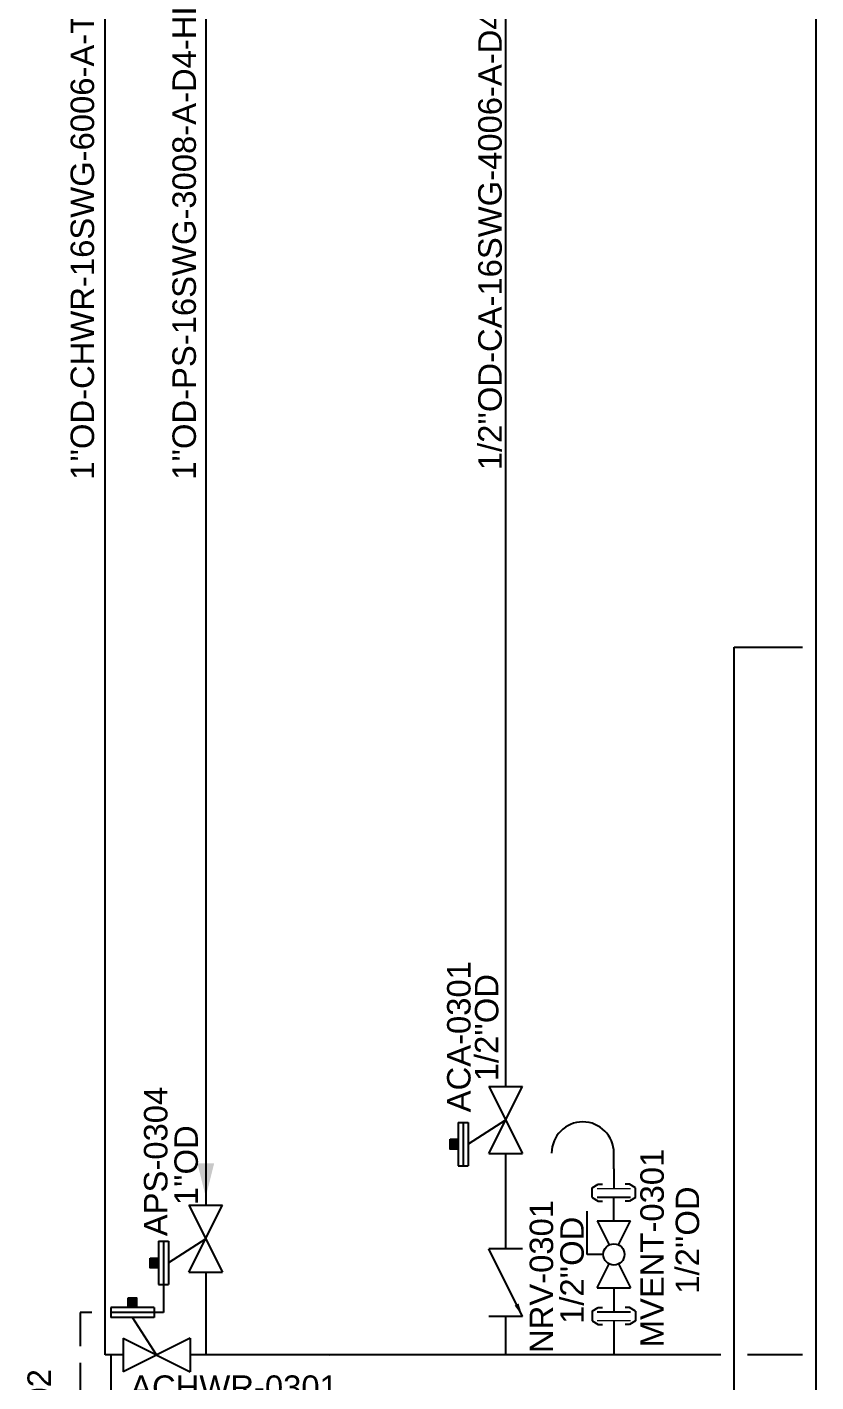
# Model space of a CAD drawing. Header units: millimetres. Extents: x -6754 to 5895, y -4820 to 1016.
# Drawn here: x -2334 to -2216.3, y -1712 to -1510 of the extents above; entities that cross this region are included whole.
import ezdxf
from ezdxf.enums import TextEntityAlignment as Align

# ---------------------------------------------------------------- set-up
doc = ezdxf.new("R2010")
doc.units = ezdxf.units.MM
doc.linetypes.add('HIDDEN', pattern=[0.375, 0.25, -0.125])
doc.layers.get('0').update_dxf_attribs({"linetype": 'CONTINUOUS'})
for name, color, linetype in [('A---SIGLD-CONN-EL', 7, 'CONTINUOUS'), ('P---PFLGD------', 7, 'CONTINUOUS'), ('P---PLINB-CA044', 7, 'CONTINUOUS'), ('P---PLINB-CHWR039', 7, 'CONTINUOUS'), ('P---PLINB-CHWR043', 7, 'CONTINUOUS'), ('P---PLINB-DRH205', 7, 'CONTINUOUS'), ('P---PLINB-EX042', 7, 'CONTINUOUS'), ('P---PLINB-PS094', 7, 'CONTINUOUS'), ('P---PLIND-TEXT-25-35', 2, 'CONTINUOUS'), ('P---PVLSD-TEXT-18-25', 3, 'CONTINUOUS'), ('P---TANKB-V03', 7, 'CONTINUOUS'), ('VALVE', 6, 'CONTINUOUS')]:
    doc.layers.add(name, color=color, linetype=linetype)
doc.styles.get("Standard").update_dxf_attribs({"font": 'arial.ttf'})
doc.dimstyles.get("Standard").update_dxf_attribs({"dimtxt": 2.5, "dimasz": 2.5, "dimexe": 1.25, "dimexo": 0.625, "dimtad": 1, "dimdec": 4, "dimdsep": 46, "dimlunit": 6, "dimtxsty": 'Standard', "dimcen": 2.5, "dimadec": 0, "dimazin": 0, "dimtfac": 1, "dimtdec": 4, "dimtmove": 0, "dimatfit": 3, "dimfxl": 1, "dimtolj": 1, "dimtzin": 0, "dimarcsym": 0})

# ---------------------------------------------------------------- blocks, each defined once
blk = doc.blocks.new('APV')
at = {"color": 6}
blk.add_line((1637.217621332284, 801.2886697221628), (1640.821674799021, 806.8684985717924), dxfattribs=at)
at = {"layer": 'VALVE'}
for p, q in [((1637.593388917692, 808.3481032644162), (1644.04996068035, 808.3481032644162)), ((1637.593388917692, 808.3481032644162), (1637.593388917692, 806.8684985717924)), ((1644.04996068035, 808.3481032644162), (1644.04996068035, 806.8684985717924)), ((1637.593388917692, 807.6083009181044), (1644.04996068035, 807.6083009181044)), ((1637.593388917692, 806.8684985717924), (1644.04996068035, 806.8684985717924)), ((1632.21765579422, 803.788652491195), (1632.21765579422, 798.7886869531304)), ((1642.217586870348, 803.788652491195), (1632.21765579422, 798.7886869531309)), ((1632.21765579422, 803.788652491195), (1642.217586870348, 798.7886869531304)), ((1642.217586870348, 803.788652491195), (1642.217586870348, 798.7886869531304))]:
    blk.add_line(p, q, dxfattribs=at)
blk = doc.blocks.new('phi_15825452495')
at = {"color": 0, "linetype": 'ByBlock'}
blk.add_blockref('APV', (-1637.217621332284, -801.2886697221627), dxfattribs=at)
at = {"flags": 1}
blk.add_attdef('PHI_CONNECTIONPOINT', (-4.999965538064316, 0), '', height=0.1, rotation=180, dxfattribs=at)
for tag, p in [('PHI_INSERTPOINT', (-2.273736754432321e-13, -6.821210263296962e-13)), ('PHI_CONNECTIONPOINT', (4.999965538064316, 0))]:
    blk.add_attdef(tag, p, '', height=0.1, dxfattribs=at)
for tag, p in [('PRJ_TAG_B', (-8.117294217748622, -6.402817951078418)), ('DNCALC', (-3.964025933960784, -9.912806858253703))]:
    blk.add_attdef(tag, p, '', height=2.5)
blk = doc.blocks.new('MBV')
at = {"color": 6}
for p, q in [((3292.669653674064, 992.0569946516443), (3292.669653674064, 994.4502842069161)), ((3292.669653674064, 994.4502842069161), (3299.126225436721, 994.4502842069161))]:
    blk.add_line(p, q, dxfattribs=at)
blk.add_circle((3292.669653674064, 990.4730501390623), 1.583944512582139, dxfattribs=at)
at = {"layer": 'VALVE'}
for p, q in [((3287.669688135999, 992.9730329080945), (3287.669688135999, 987.97306737003)), ((3287.669688135999, 992.9730329080945), (3291.252930632975, 991.1814116596067)), ((3297.669619212128, 992.9730329080945), (3294.086376715152, 991.1814116596067)), ((3297.669619212128, 992.9730329080945), (3297.669619212128, 987.97306737003)), ((3291.252930632975, 989.7646886185181), (3287.669688135999, 987.9730673700303)), ((3294.086376715152, 989.7646886185181), (3297.669619212128, 987.97306737003))]:
    blk.add_line(p, q, dxfattribs=at)
blk = doc.blocks.new('phi_15863461420')
at = {"color": 0, "linetype": 'ByBlock'}
blk.add_blockref('MBV', (-3292.669653674064, -990.4730501390623), dxfattribs=at)
at = {"flags": 1}
blk.add_attdef('PHI_CONNECTIONPOINT', (-4.999965538064316, -1.13686837721616e-13), '', height=0.1, rotation=180, dxfattribs=at)
for tag, p in [('PHI_INSERTPOINT', (0, 0)), ('PHI_CONNECTIONPOINT', (4.999965538064316, 0))]:
    blk.add_attdef(tag, p, '', height=0.1, dxfattribs=at)
for tag, p in [('PRJ_TAG_B', (-9.973525986446475, -5.830420463033079)), ('DNCALC', (-5.853690294388798, -9.370071657038352))]:
    blk.add_attdef(tag, p, '', height=2.5)
blk = doc.blocks.new('rgyjryjyfrjfhjgfgj')
at = {"color": 0, "linetype": 'ByBlock'}
for p, q in [((716.4844576946442, 396.8695095443074), (717.3888636432375, 397.4094111541995)), ((717.3888636432375, 397.4094111541995), (718.0520200954525, 397.4094111541995)), ((722.065445318545, 397.4094111541995), (721.4022888663301, 397.4094111541995)), ((722.9698512671453, 396.8695095443074), (722.065445318545, 397.4094111541995)), ((722.9698512671453, 395.418411294371), (722.9698512671453, 396.8695095443074)), ((716.4844576946442, 395.418411294371), (717.3888636432375, 394.8785096844789)), ((717.3888636432375, 394.8785096844789), (718.0520200954525, 394.8785096844789)), ((722.065445318545, 394.8785096844789), (721.4022888663301, 394.8785096844789)), ((722.9698512671453, 395.418411294371), (722.065445318545, 394.8785096844789))]:
    blk.add_line(p, q, dxfattribs=at)
at = {"color": 6, "linetype": 'ByBlock'}
blk.add_line((719.7271544808916, 391.9492555990804), (719.7271544808916, 395.484370305732), dxfattribs=at)
at = {"color": 1, "linetype": 'ByBlock', "lineweight": 15}
blk.add_lwpolyline([(717.227154480893, 396.8035505329464), (722.227154480893, 396.8035505329464)], dxfattribs=at)
at = {"color": 6, "linetype": 'ByBlock'}
blk.add_lwpolyline([(717.227154480893, 395.484370305732), (722.227154480893, 395.484370305732)], dxfattribs=at)
blk = doc.blocks.new('phi_15825218758')
at = {"color": 0, "linetype": 'ByBlock'}
blk.add_line((-3.242696786248757, 3.469155695290567), (-3.242696786248757, 4.920253945227046), dxfattribs=at)
blk.add_blockref('rgyjryjyfrjfhjgfgj', (-719.727154480893, -391.9492555990804), dxfattribs=at)
at = {"flags": 1}
for p, rotation in [((0, 4.854294933865958), 90), ((-1.364242052659392e-12, 0), 270)]:
    blk.add_attdef('PHI_CONNECTIONPOINT', p, '', height=0.1, rotation=rotation, dxfattribs=at)
blk = doc.blocks.new('A$C73A0612B')
at = {"layer": 'VALVE'}
for p, q in [((9.542206953483401e-06, 12.62637020126976), (9.542206953483401e-06, 3.291507255198667e-06)), ((25.25274336173106, 12.62637020126976), (25.25274336173106, 3.291507255198667e-06))]:
    blk.add_line(p, q, dxfattribs=at)
at = {"color": 6}
blk.add_leader([(25.25274336173106, 12.62637020126976), (9.542206953483401e-06, 3.291507255198667e-06)], dimstyle='Standard', override={"dimasz": 5}, dxfattribs=at)
blk = doc.blocks.new('phi_15826258899')
at = {"color": 0, "linetype": 'ByBlock', "xscale": 0.4, "yscale": 0.4, "zscale": 0.4}
blk.add_blockref('A$C73A0612B', (-5.050550580786876, -2.525274698556132), dxfattribs=at)
at = {"flags": 1}
blk.add_attdef('PHI_CONNECTIONPOINT', (-5.050546763904094, -7.389644451905042e-13), '', height=0.1, rotation=180, dxfattribs=at)
for tag, p in [('PHI_INSERTPOINT', (0, 0)), ('PHI_CONNECTIONPOINT', (5.050546763905551, -7.389644451905042e-13))]:
    blk.add_attdef(tag, p, '', height=0.1, dxfattribs=at)
for tag, p in [('TAG_PRJ', (-5.796126166922477, -5.600482987400483)), ('CODE', (-3.823226392595643, -8.780434519912433)), ('DNCALC', (-3.823226392595643, -12.16654976233667))]:
    blk.add_attdef(tag, p, '', height=2.5)

msp = doc.modelspace()

# ---------------------------------------------------------------- hatches: boundary and pattern name
h = msp.add_hatch(color=1)
h.dxf.hatch_style = 1
h.paths.add_polyline_path([(-2269.657220421152, -1677.304622789351), (-2269.657220421152, -1675.855648281659), (-2270.896277369944, -1675.855648281659), (-2270.896277369944, -1677.304622789351)])
h = msp.add_hatch(color=1)
h.dxf.hatch_style = 1
h.paths.add_polyline_path([(-2314.385936702468, -1695.008707368198), (-2314.385936702468, -1693.559732860506), (-2315.62499365126, -1693.559732860506), (-2315.62499365126, -1695.008707368198)])
h = msp.add_hatch(color=1)
h.dxf.hatch_style = 1
h.paths.add_polyline_path([(-2317.645304753888, -1700.95174055785), (-2317.645304753888, -1699.502766050158), (-2318.884361702681, -1699.502766050158), (-2318.884361702681, -1700.95174055785)])

# ---------------------------------------------------------------- linework, layer by layer
for p, q in [((-2246.45525171517, -1680.242145751416), (-2246.45525171517, -1677.898971058799)), ((-2246.45525171517, -1680.242145751416), (-2246.455251715168, -1683.170381227779)), ((-2246.45525171517, -1703.017890668939), (-2246.45525171517, -1708.011174100105))]:
    msp.add_line(p, q)
at = {"color": 1}
for points in [[(-2270.896277369944, -1675.855648281659), (-2269.657220421152, -1675.855648281659), (-2269.657220421152, -1677.304622789351), (-2270.896277369944, -1677.304622789351)], [(-2315.62499365126, -1693.559732860506), (-2314.385936702468, -1693.559732860506), (-2314.385936702468, -1695.008707368198), (-2315.62499365126, -1695.008707368198)], [(-2318.884361702681, -1699.502766050158), (-2317.645304753888, -1699.502766050158), (-2317.645304753888, -1700.95174055785), (-2318.884361702681, -1700.95174055785)]]:
    msp.add_lwpolyline(points, close=True, dxfattribs=at)
msp.add_arc((-2251.096134654483, -1677.898971058799), 4.640882939313087, 0, 180)
at = {"layer": 'A---SIGLD-CONN-EL', "color": 1, "linetype": 'HIDDEN', "ltscale": 20}
for points in [[(-2313.646134356156, -1697.512505995681), (-2313.646134356156, -1701.691542904162)], [(-2324.326503160215, -1701.691542904162), (-2326.036910708224, -1701.691542904162)], [(-2326.036910708224, -1701.691542904162), (-2326.036910708224, -1802.581758110209)], [(-2313.646134356156, -1701.691542904162), (-2315.036547346956, -1701.691542904162)], [(-2313.646134356156, -1701.691542904162), (-2313.646134356156, -1701.691542904162)]]:
    msp.add_lwpolyline(points, dxfattribs=at)
at = {"layer": 'P---PLINB-CA044', "color": 152, "linetype": 'Continuous', "ltscale": 0.1}
for points in [[(-2262.597786878899, -1377.60099571829), (-2262.597786878899, -1667.976116530704)], [(-2262.597786878899, -1677.976047606832), (-2262.597786878899, -1692.176073119473)], [(-2262.597786878899, -1702.277166647283), (-2262.597786878899, -1708.011174100104)]]:
    msp.add_lwpolyline(points, dxfattribs=at)
at = {"layer": 'P---PLINB-CHWR039', "color": 5, "linetype": 'Continuous', "ltscale": 0.1}
for points in [[(-2322.326503160215, -1708.011174100104), (-2322.326503160215, -1353.727524701173)], [(-2321.416888700121, -1708.011174100104), (-2322.326503160215, -1708.011174100104)], [(-2319.660745299611, -1708.011174100104), (-2321.416888700121, -1708.011174100104)], [(-2307.326503160215, -1708.011174100104), (-2309.660814223483, -1708.011174100104)], [(-2252.185246578797, -1708.011174100104), (-2307.326503160215, -1708.011174100104)], [(-2288.858901945325, -1708.063263777405), (-2307.326503160215, -1708.011174100104)], [(-2230.515061275625, -1708.011174100104), (-2262.597786878899, -1708.011174100104)], [(-2218.320056967543, -1708.011174100104), (-2226.515061275625, -1708.011174100104)]]:
    msp.add_lwpolyline(points, dxfattribs=at)
at = {"layer": 'P---PLINB-CHWR043', "color": 5, "linetype": 'Continuous', "ltscale": 0.1}
msp.add_lwpolyline([(-2321.416888700121, -1718.667633567175), (-2321.416888700121, -1708.011174100104)], dxfattribs=at)
at = {"layer": 'P---PLINB-DRH205', "color": 7, "linetype": 'Continuous', "ltscale": 0.1}
for points in [[(-2228.515061275627, -1796.360288145755), (-2228.515061275622, -1602.46118028859)], [(-2228.515061275622, -1602.46118028859), (-2218.320056967543, -1602.46118028859)]]:
    msp.add_lwpolyline(points, dxfattribs=at)
at = {"layer": 'P---PLINB-EX042', "color": 232, "linetype": 'Continuous', "ltscale": 0.1}
msp.add_lwpolyline([(-2216.320056967543, -1396.082889356484), (-2216.320056967543, -1960.488766668889)], dxfattribs=at)
at = {"layer": 'P---PLINB-PS094', "color": 32, "linetype": 'Continuous', "ltscale": 0.1}
for points in [[(-2307.325103439704, -1239.178976950191), (-2307.326503160215, -1685.680201109551)], [(-2307.326503160215, -1695.680132185679), (-2307.326503160215, -1708.011174100104)]]:
    msp.add_lwpolyline(points, dxfattribs=at)
at = {"layer": 'P---PLINB-PS094', "color": 32, "linetype": 'ByBlock'}
msp.add_solid([(-2307.326499241635, -1684.430201109557), (-2308.57648356731, -1679.430197191002), (-2306.076483567322, -1679.430205028161)], dxfattribs=at)

# ---------------------------------------------------------------- block references
at = {"layer": 'P---PFLGD------'}
msp.add_blockref('phi_15825218758', (-2246.455251715168, -1688.024676161645), dxfattribs=at)
at = {"layer": 'P---PFLGD------', "xscale": -1, "rotation": 180}
msp.add_blockref('phi_15825218758', (-2246.455251715168, -1698.024607237774), dxfattribs=at)
at = {"layer": 'P---PLINB-CA044'}
ref = msp.add_blockref('phi_15826258899', (-2262.597786878898, -1697.226619883377), dxfattribs=dict(at, rotation=269.9999999999999))
ref.add_attrib('CODE', 'NRV-0301', dxfattribs={"layer": 'P---PVLSD-TEXT-18-25', "color": 7, "height": 3.5, "rotation": 90}).set_placement((-2259.011051932771, -1684.898344505421), align=Align.TOP_RIGHT)
ref.add_attrib('DNCALC', "1/2''OD", dxfattribs={"layer": 'P---PVLSD-TEXT-18-25', "color": 7, "height": 3.5, "rotation": 90}).set_placement((-2254.448627598415, -1687.394520376879), align=Align.TOP_RIGHT)
at = {"layer": 'P---TANKB-V03', "extrusion": (2.449293598294706e-16, 1.224646799147353e-16, -1)}
ref = msp.add_blockref('phi_15825452495', (2262.597786878899, -1672.976082068768), dxfattribs=dict(at, rotation=270))
ref.add_attrib('DNCALC', "1/2''OD", (-2263.685702217022, -1667.199486931211), dxfattribs={"layer": 'P---PVLSD-TEXT-18-25', "color": 7, "height": 3.500000000000001, "rotation": 90})
ref.add_attrib('PRJ_TAG_B', 'ACA-0301', (-2267.833277857964, -1671.829362810269), dxfattribs={"layer": 'P---PVLSD-TEXT-18-25', "color": 7, "height": 3.500000000000001, "rotation": 90})
ref = msp.add_blockref('phi_15825452495', (2307.326503160215, -1690.680166647615), dxfattribs=dict(at, rotation=270))
ref.add_attrib('DNCALC', "1''OD", (-2308.503780638623, -1685.680201109551), dxfattribs={"layer": 'P---PVLSD-TEXT-18-25', "color": 7, "height": 3.500000000000001, "rotation": 90})
ref.add_attrib('PRJ_TAG_B', 'APS-0304', (-2313.041810355656, -1690.304257288502), dxfattribs={"layer": 'P---PVLSD-TEXT-18-25', "color": 7, "height": 3.500000000000001, "rotation": 90})
at = {"layer": 'P---TANKB-V03'}
ref = msp.add_blockref('phi_15863461420', (-2246.45525171517, -1693.02464169971), dxfattribs=dict(at, rotation=90.00000000000001))
ref.add_attrib('DNCALC', "1/2''OD", (-2233.735395265596, -1698.878331994099), dxfattribs={"layer": 'P---PVLSD-TEXT-18-25', "color": 7, "height": 3.5, "rotation": 90})
ref.add_attrib('PRJ_TAG_B', 'MVENT-0301', (-2239.008438218803, -1706.873283096314), dxfattribs={"layer": 'P---PVLSD-TEXT-18-25', "color": 7, "height": 3.5, "rotation": 90})
at = {"layer": 'P---TANKB-V03', "extrusion": (1.224646799147353e-16, -2.449293598294706e-16, -1)}
ref = msp.add_blockref('phi_15825452495', (2314.660779761547, -1708.011174100104), dxfattribs=at)
ref.add_attrib('DNCALC', "1''OD", (-2318.925168724381, -1719.065064870418), dxfattribs={"layer": 'P---PVLSD-TEXT-18-25', "color": 7, "height": 3.500000000000001})
ref.add_attrib('PRJ_TAG_B', 'ACHWR-0301', (-2318.599413599761, -1714.566509404838), dxfattribs={"layer": 'P---PVLSD-TEXT-18-25', "color": 7, "height": 3.500000000000001})
at = {"layer": 'P---TANKB-V03'}
ref = msp.add_blockref('phi_15825452495', (-2321.416888700121, -1723.667599105239), dxfattribs=dict(at, rotation=90.00000000000001))
ref.add_attrib('DNCALC', "1''OD", (-2326.376414295184, -1741.630268244254), dxfattribs={"layer": 'P---PVLSD-TEXT-18-25', "color": 7, "height": 3.500000000000001, "rotation": 90})
ref.add_attrib('PRJ_TAG_B', 'ACHWR-0302', (-2330.422567438203, -1741.093122803933), dxfattribs={"layer": 'P---PVLSD-TEXT-18-25', "color": 7, "height": 3.500000000000001, "rotation": 90})

# ---------------------------------------------------------------- texts
at = {"layer": 'P---PLIND-TEXT-25-35', "color": 7}
for s, p in [("1''OD-CHWR-16SWG-6006-A-T2-CI", (-2323.983555653617, -1577.48654030681)), ("1/2''OD-CA-16SWG-4006-A-D4-NI", (-2263.182812747043, -1576.057138994965)), ("1''OD-PS-16SWG-3008-A-D4-HI", (-2308.794400232095, -1577.48654030681))]:
    msp.add_text(s, height=3.5, rotation=90, dxfattribs=at).set_placement(p)

doc.saveas('drawing.dxf')
